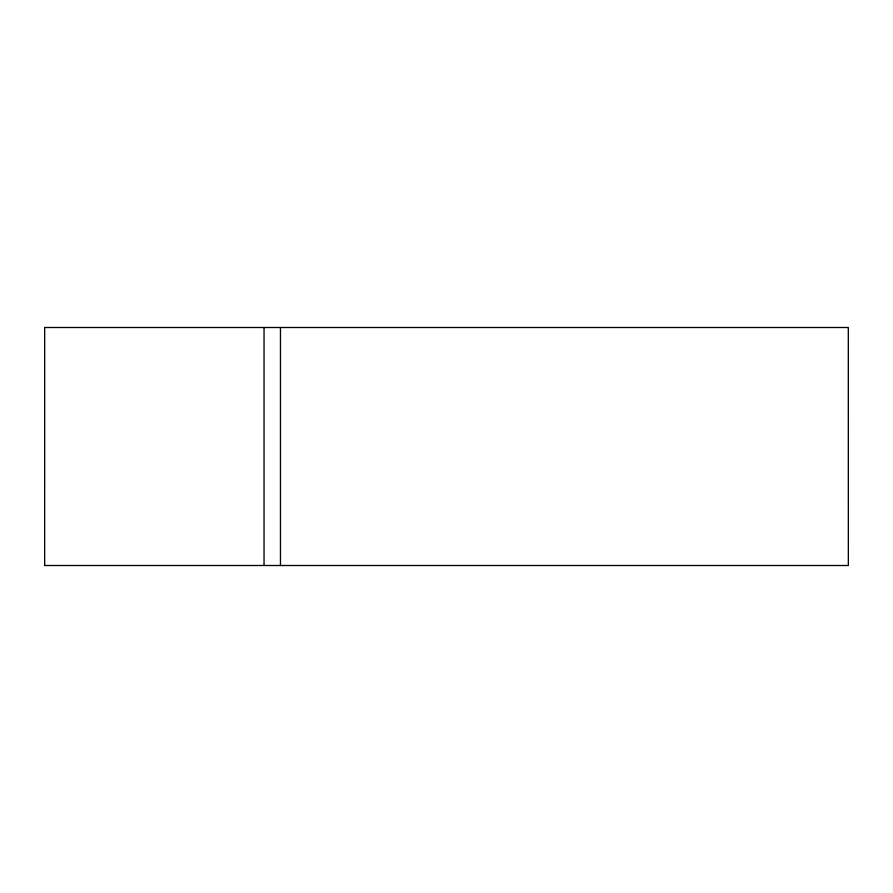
<?xml version="1.0" encoding="UTF-8"?>
<svg xmlns="http://www.w3.org/2000/svg" width="893" height="893" viewBox="0 0 893 893"><rect width="100%" height="100%" fill="white"/><g stroke="black" fill="none" stroke-linecap="round" stroke-linejoin="round"><path stroke-width="1.34" d="M44.784 327.497L848.305 327.497L848.35 565.503L44.784 565.503M280.458 327.497L280.458 565.503M264.049 327.497L264.049 565.503M44.672 327.497L44.661 565.503"/></g></svg>
